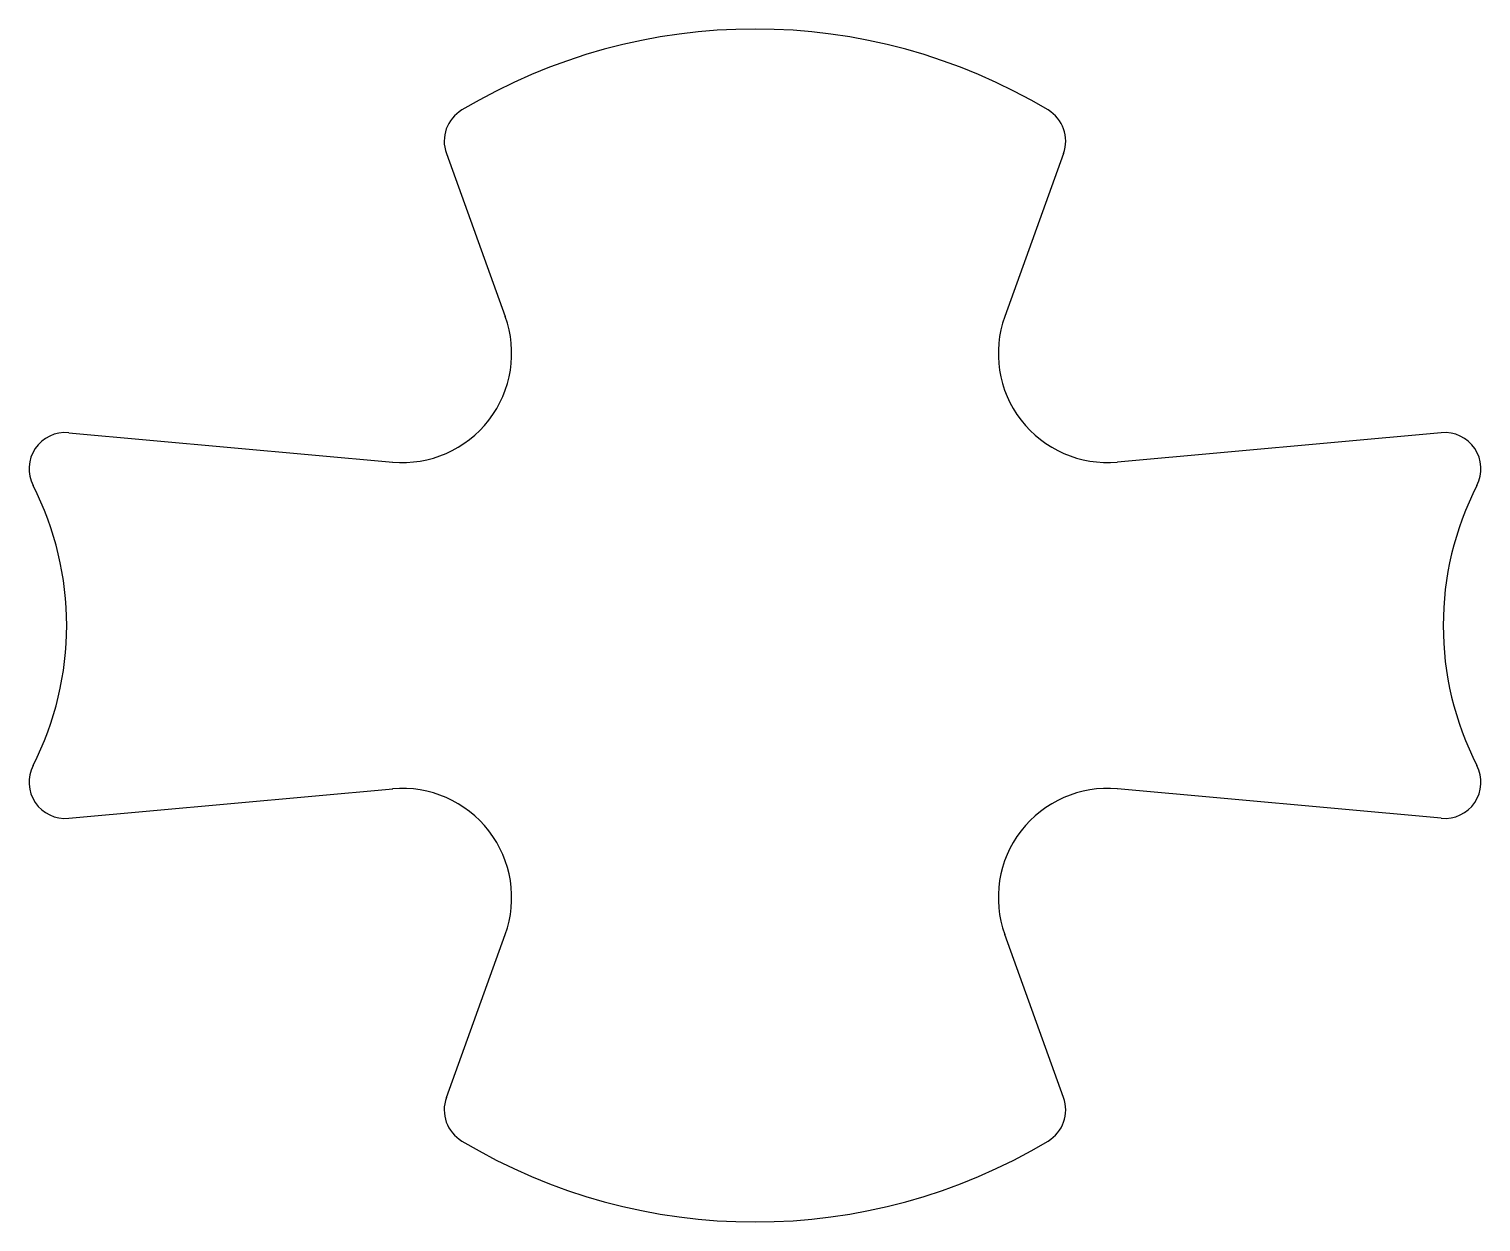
# Model space of a CAD drawing. Header units: millimetres. Extents: x 5 to 25, y 5 to 21.4.
import ezdxf

# ---------------------------------------------------------------- set-up
doc = ezdxf.new("R2010")
doc.units = ezdxf.units.MM
doc.layers.add('CUT', color=7, linetype='Continuous')

msp = doc.modelspace()

# ---------------------------------------------------------------- linework, layer by layer
at = {"layer": 'CUT'}
for p, q in [((10.735, 19.688), (11.543, 17.449)), ((19.217, 19.688), (18.408, 17.449)), ((5.545, 15.85), (9.997, 15.446)), ((24.407, 15.85), (19.955, 15.446)), ((5.545, 10.549), (9.997, 10.954)), ((24.407, 10.549), (19.955, 10.954)), ((10.735, 6.711), (11.543, 8.951)), ((19.217, 6.711), (18.408, 8.951))]:
    msp.add_line(p, q, dxfattribs=at)
for centre, radius, start, end in [((14.976, 13.553), 7.846, 59.1187, 120.8813), ((11.205, 19.858), 0.5, 120.8813, 199.843), ((18.746, 19.858), 0.5, 340.157, 59.1187), ((10.132, 16.94), 1.5, 264.8097, 19.843), ((19.819, 16.94), 1.5, 160.157, 275.1903), ((5.5, 15.352), 0.5, 84.8097, 207.0712), ((24.452, 15.352), 0.5, 332.9288, 95.1903), ((1.288, 13.2), 4.23, 332.9288, 27.0712), ((28.663, 13.2), 4.23, 152.9288, 207.0712), ((5.5, 11.047), 0.5, 152.9288, 275.1903), ((24.452, 11.047), 0.5, 264.8097, 27.0712), ((10.132, 9.46), 1.5, 340.157, 95.1903), ((19.819, 9.46), 1.5, 84.8097, 199.843), ((11.205, 6.541), 0.5, 160.157, 239.1187), ((18.746, 6.541), 0.5, 300.8813, 19.843), ((14.976, 12.846), 7.846, 239.1187, 300.8813)]:
    msp.add_arc(centre, radius, start, end, dxfattribs=at)

doc.saveas('drawing.dxf')
